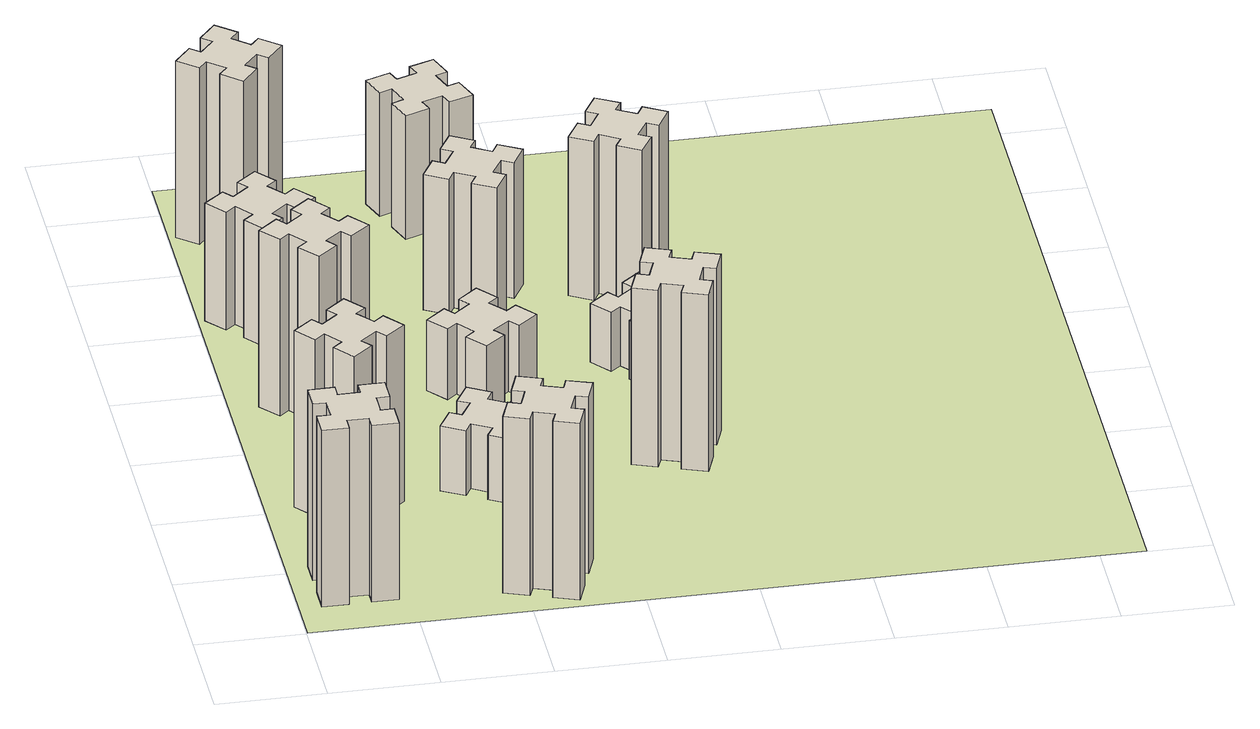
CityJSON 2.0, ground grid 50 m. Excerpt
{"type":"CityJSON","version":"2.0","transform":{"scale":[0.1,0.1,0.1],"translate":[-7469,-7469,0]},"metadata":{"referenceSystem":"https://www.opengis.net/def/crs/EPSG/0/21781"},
"CityObjects":{
"building1":{"type":"Building","attributes":{"class":"1000","function":"1000","usage":"1000","yearOfConstruction":2016,"roofType":"1000","measuredHeight":90,"storeysAboveGround":30,"storeysBelowGround":0},"geometry":[{"type":"Solid","lod":"1","boundaries":[[[[0,1,2,3,4,5,6,7,8,9,10,11,12,13,14,15,16,17,18,19]],[[17,16,20,21]],[[16,15,22,20]],[[15,14,23,22]],[[14,13,24,23]],[[13,12,25,24]],[[12,11,26,25]],[[11,10,27,26]],[[10,9,28,27]],[[9,8,29,28]],[[8,7,30,29]],[[7,6,31,30]],[[6,5,32,31]],[[5,4,33,32]],[[4,3,34,33]],[[3,2,35,34]],[[2,1,36,35]],[[1,0,37,36]],[[0,19,38,37]],[[19,18,39,38]],[[18,17,21,39]],[[24,25,26,27,28,29,30,31,32,33,34,35,36,37,38,39,21,20,22,23]]]]}]},
"building2":{"type":"Building","attributes":{"class":"1000","function":"1000","usage":"1000","yearOfConstruction":2016,"roofType":"1000","measuredHeight":90,"storeysAboveGround":30,"storeysBelowGround":0},"geometry":[{"type":"Solid","lod":"1","boundaries":[[[[40,41,42,43,44,45,46,47,48,49,50,51,52,53,54,55,56,57,58,59]],[[57,56,60,61]],[[56,55,62,60]],[[55,54,63,62]],[[54,53,64,63]],[[53,52,65,64]],[[52,51,66,65]],[[51,50,67,66]],[[50,49,68,67]],[[49,48,69,68]],[[48,47,70,69]],[[47,46,71,70]],[[46,45,72,71]],[[45,44,73,72]],[[44,43,74,73]],[[43,42,75,74]],[[42,41,76,75]],[[41,40,77,76]],[[40,59,78,77]],[[59,58,79,78]],[[58,57,61,79]],[[64,65,66,67,68,69,70,71,72,73,74,75,76,77,78,79,61,60,62,63]]]]}]},
"building3":{"type":"Building","attributes":{"class":"1000","function":"1000","usage":"1000","yearOfConstruction":2016,"roofType":"1000","measuredHeight":90,"storeysAboveGround":30,"storeysBelowGround":0},"geometry":[{"type":"Solid","lod":"1","boundaries":[[[[80,81,82,83,84,85,86,87,88,89,90,91,92,93,94,95,96,97,98,99]],[[97,96,100,101]],[[96,95,102,100]],[[95,94,103,102]],[[94,93,104,103]],[[93,92,105,104]],[[92,91,106,105]],[[91,90,107,106]],[[90,89,108,107]],[[89,88,109,108]],[[88,87,110,109]],[[87,86,111,110]],[[86,85,112,111]],[[85,84,113,112]],[[84,83,114,113]],[[83,82,115,114]],[[82,81,116,115]],[[81,80,117,116]],[[80,99,118,117]],[[99,98,119,118]],[[98,97,101,119]],[[104,105,106,107,108,109,110,111,112,113,114,115,116,117,118,119,101,100,102,103]]]]}]},
"building4":{"type":"Building","attributes":{"class":"1000","function":"1000","usage":"1000","yearOfConstruction":2016,"roofType":"1000","measuredHeight":60,"storeysAboveGround":30,"storeysBelowGround":0},"geometry":[{"type":"Solid","lod":"1","boundaries":[[[[120,121,122,123,124,125,126,127,128,129,130,131,132,133,134,135,136,137,138,139]],[[137,136,140,141]],[[136,135,142,140]],[[135,134,143,142]],[[134,133,144,143]],[[133,132,145,144]],[[132,131,146,145]],[[131,130,147,146]],[[130,129,148,147]],[[129,128,149,148]],[[128,127,150,149]],[[127,126,151,150]],[[126,125,152,151]],[[125,124,153,152]],[[124,123,154,153]],[[123,122,155,154]],[[122,121,156,155]],[[121,120,157,156]],[[120,139,158,157]],[[139,138,159,158]],[[138,137,141,159]],[[144,145,146,147,148,149,150,151,152,153,154,155,156,157,158,159,141,140,142,143]]]]}]},
"building5":{"type":"Building","attributes":{"class":"1000","function":"1000","usage":"1000","yearOfConstruction":2016,"roofType":"1000","measuredHeight":90,"storeysAboveGround":30,"storeysBelowGround":0},"geometry":[{"type":"Solid","lod":"1","boundaries":[[[[160,161,162,163,164,165,166,167,168,169,170,171,172,173,174,175,176,177,178,179]],[[177,176,180,181]],[[176,175,182,180]],[[175,174,183,182]],[[174,173,184,183]],[[173,172,185,184]],[[172,171,186,185]],[[171,170,187,186]],[[170,169,188,187]],[[169,168,189,188]],[[168,167,190,189]],[[167,166,191,190]],[[166,165,192,191]],[[165,164,193,192]],[[164,163,194,193]],[[163,162,195,194]],[[162,161,196,195]],[[161,160,197,196]],[[160,179,198,197]],[[179,178,199,198]],[[178,177,181,199]],[[184,185,186,187,188,189,190,191,192,193,194,195,196,197,198,199,181,180,182,183]]]]}]},
"building6":{"type":"Building","attributes":{"class":"1000","function":"1000","usage":"1000","yearOfConstruction":2016,"roofType":"1000","measuredHeight":90,"storeysAboveGround":30,"storeysBelowGround":0},"geometry":[{"type":"Solid","lod":"1","boundaries":[[[[200,201,202,203,204,205,206,207,208,209,210,211,212,213,214,215,216,217,218,219]],[[217,216,220,221]],[[216,215,222,220]],[[215,214,223,222]],[[214,213,224,223]],[[213,212,225,224]],[[212,211,226,225]],[[211,210,227,226]],[[210,209,228,227]],[[209,208,229,228]],[[208,207,230,229]],[[207,206,231,230]],[[206,205,232,231]],[[205,204,233,232]],[[204,203,234,233]],[[203,202,235,234]],[[202,201,236,235]],[[201,200,237,236]],[[200,219,238,237]],[[219,218,239,238]],[[218,217,221,239]],[[224,225,226,227,228,229,230,231,232,233,234,235,236,237,238,239,221,220,222,223]]]]}]},
"building7":{"type":"Building","attributes":{"class":"1000","function":"1000","usage":"1000","yearOfConstruction":2016,"roofType":"1000","measuredHeight":33,"storeysAboveGround":30,"storeysBelowGround":0},"geometry":[{"type":"Solid","lod":"1","boundaries":[[[[240,241,242,243,244,245,246,247,248,249,250,251,252,253,254,255,256,257,258,259]],[[257,256,260,261]],[[256,255,262,260]],[[255,254,263,262]],[[254,253,264,263]],[[253,252,265,264]],[[252,251,266,265]],[[251,250,267,266]],[[250,249,268,267]],[[249,248,269,268]],[[248,247,270,269]],[[247,246,271,270]],[[246,245,272,271]],[[245,244,273,272]],[[244,243,274,273]],[[243,242,275,274]],[[242,241,276,275]],[[241,240,277,276]],[[240,259,278,277]],[[259,258,279,278]],[[258,257,261,279]],[[264,265,266,267,268,269,270,271,272,273,274,275,276,277,278,279,261,260,262,263]]]]}]},
"building8":{"type":"Building","attributes":{"class":"1000","function":"1000","usage":"1000","yearOfConstruction":2016,"roofType":"1000","measuredHeight":36,"storeysAboveGround":30,"storeysBelowGround":0},"geometry":[{"type":"Solid","lod":"1","boundaries":[[[[280,281,282,283,284,285,286,287,288,289,290,291,292,293,294,295,296,297,298,299]],[[297,296,300,301]],[[296,295,302,300]],[[295,294,303,302]],[[294,293,304,303]],[[293,292,305,304]],[[292,291,306,305]],[[291,290,307,306]],[[290,289,308,307]],[[289,288,309,308]],[[288,287,310,309]],[[287,286,311,310]],[[286,285,312,311]],[[285,284,313,312]],[[284,283,314,313]],[[283,282,315,314]],[[282,281,316,315]],[[281,280,317,316]],[[280,299,318,317]],[[299,298,319,318]],[[298,297,301,319]],[[304,305,306,307,308,309,310,311,312,313,314,315,316,317,318,319,301,300,302,303]]]]}]},
"building9":{"type":"Building","attributes":{"class":"1000","function":"1000","usage":"1000","yearOfConstruction":2016,"roofType":"1000","measuredHeight":69,"storeysAboveGround":30,"storeysBelowGround":0},"geometry":[{"type":"Solid","lod":"1","boundaries":[[[[320,321,322,323,324,325,326,327,328,329,330,331,332,333,334,335,336,337,338,339]],[[337,336,340,341]],[[336,335,342,340]],[[335,334,343,342]],[[334,333,344,343]],[[333,332,345,344]],[[332,331,346,345]],[[331,330,347,346]],[[330,329,348,347]],[[329,328,349,348]],[[328,327,350,349]],[[327,326,351,350]],[[326,325,352,351]],[[325,324,353,352]],[[324,323,354,353]],[[323,322,355,354]],[[322,321,356,355]],[[321,320,357,356]],[[320,339,358,357]],[[339,338,359,358]],[[338,337,341,359]],[[344,345,346,347,348,349,350,351,352,353,354,355,356,357,358,359,341,340,342,343]]]]}]},
"building10":{"type":"Building","attributes":{"class":"1000","function":"1000","usage":"1000","yearOfConstruction":2016,"roofType":"1000","measuredHeight":63,"storeysAboveGround":30,"storeysBelowGround":0},"geometry":[{"type":"Solid","lod":"1","boundaries":[[[[360,361,362,363,364,365,366,367,368,369,370,371,372,373,374,375,376,377,378,379]],[[377,376,380,381]],[[376,375,382,380]],[[375,374,383,382]],[[374,373,384,383]],[[373,372,385,384]],[[372,371,386,385]],[[371,370,387,386]],[[370,369,388,387]],[[369,368,389,388]],[[368,367,390,389]],[[367,366,391,390]],[[366,365,392,391]],[[365,364,393,392]],[[364,363,394,393]],[[363,362,395,394]],[[362,361,396,395]],[[361,360,397,396]],[[360,379,398,397]],[[379,378,399,398]],[[378,377,381,399]],[[384,385,386,387,388,389,390,391,392,393,394,395,396,397,398,399,381,380,382,383]]]]}]},
"building11":{"type":"Building","attributes":{"class":"1000","function":"1000","usage":"1000","yearOfConstruction":2016,"roofType":"1000","measuredHeight":90,"storeysAboveGround":30,"storeysBelowGround":0},"geometry":[{"type":"Solid","lod":"1","boundaries":[[[[400,401,402,403,404,405,406,407,408,409,410,411,412,413,414,415,416,417,418,419]],[[417,416,420,421]],[[416,415,422,420]],[[415,414,423,422]],[[414,413,424,423]],[[413,412,425,424]],[[412,411,426,425]],[[411,410,427,426]],[[410,409,428,427]],[[409,408,429,428]],[[408,407,430,429]],[[407,406,431,430]],[[406,405,432,431]],[[405,404,433,432]],[[404,403,434,433]],[[403,402,435,434]],[[402,401,436,435]],[[401,400,437,436]],[[400,419,438,437]],[[419,418,439,438]],[[418,417,421,439]],[[424,425,426,427,428,429,430,431,432,433,434,435,436,437,438,439,421,420,422,423]]]]}]},
"building12":{"type":"Building","attributes":{"class":"1000","function":"1000","usage":"1000","yearOfConstruction":2016,"roofType":"1000","measuredHeight":30,"storeysAboveGround":30,"storeysBelowGround":0},"geometry":[{"type":"Solid","lod":"1","boundaries":[[[[440,441,442,443,444,445,446,447,448,449,450,451,452,453,454,455,456,457,458,459]],[[457,456,460,461]],[[456,455,462,460]],[[455,454,463,462]],[[454,453,464,463]],[[453,452,465,464]],[[452,451,466,465]],[[451,450,467,466]],[[450,449,468,467]],[[449,448,469,468]],[[448,447,470,469]],[[447,446,471,470]],[[446,445,472,471]],[[445,444,473,472]],[[444,443,474,473]],[[443,442,475,474]],[[442,441,476,475]],[[441,440,477,476]],[[440,459,478,477]],[[459,458,479,478]],[[458,457,461,479]],[[464,465,466,467,468,469,470,471,472,473,474,475,476,477,478,479,461,460,462,463]]]]}]},
"building13":{"type":"Building","attributes":{"class":"1000","function":"1000","usage":"1000","yearOfConstruction":2016,"roofType":"1000","measuredHeight":81,"storeysAboveGround":30,"storeysBelowGround":0},"geometry":[{"type":"Solid","lod":"1","boundaries":[[[[480,481,482,483,484,485,486,487,488,489,490,491,492,493,494,495,496,497,498,499]],[[497,496,500,501]],[[496,495,502,500]],[[495,494,503,502]],[[494,493,504,503]],[[493,492,505,504]],[[492,491,506,505]],[[491,490,507,506]],[[490,489,508,507]],[[489,488,509,508]],[[488,487,510,509]],[[487,486,511,510]],[[486,485,512,511]],[[485,484,513,512]],[[484,483,514,513]],[[483,482,515,514]],[[482,481,516,515]],[[481,480,517,516]],[[480,499,518,517]],[[499,498,519,518]],[[498,497,501,519]],[[504,505,506,507,508,509,510,511,512,513,514,515,516,517,518,519,501,500,502,503]]]]}]},
"landuse1":{"type":"LandUse","attributes":{"name":"plot1","function":"1010"},"geometry":[{"type":"MultiSurface","lod":"1","boundaries":[[[520,521,522,523]]]}]}
},
"vertices":[
[165,425,0],[165,325,0],[105,325,0],[105,205,0],[225,205,0],[225,265,0],[325,265,0],[325,205,0],[445,205,0],[445,325,0],[385,325,0],[385,425,0],[445,425,0],[445,545,0],[325,545,0],[325,485,0],[225,485,0],[225,545,0],[105,545,0],[105,425,0],[225,485,900],[225,545,900],[325,485,900],[325,545,900],[445,545,900],[445,425,900],[385,425,900],[385,325,900],[445,325,900],[445,205,900],[325,205,900],[325,265,900],[225,265,900],[225,205,900],[105,205,900],[105,325,900],[165,325,900],[165,425,900],[105,425,900],[105,545,900],
[492,1048,0],[427,1124,0],[473,1163,0],[396,1255,0],[304,1178,0],[343,1132,0],[266,1067,0],[228,1113,0],[136,1036,0],[213,944,0],[259,983,0],[323,906,0],[277,868,0],[354,776,0],[446,853,0],[408,899,0],[484,963,0],[523,917,0],[615,994,0],[538,1086,0],[484,963,900],[523,917,900],[408,899,900],[446,853,900],[354,776,900],[277,868,900],[323,906,900],[259,983,900],[213,944,900],[136,1036,900],[228,1113,900],[266,1067,900],[343,1132,900],[304,1178,900],[396,1255,900],[473,1163,900],[427,1124,900],[492,1048,900],[538,1086,900],[615,994,900],
[492,1888,0],[427,1964,0],[473,2003,0],[396,2095,0],[304,2018,0],[343,1972,0],[266,1907,0],[228,1953,0],[136,1876,0],[213,1784,0],[259,1823,0],[323,1746,0],[277,1708,0],[354,1616,0],[446,1693,0],[408,1739,0],[484,1803,0],[523,1757,0],[615,1834,0],[538,1926,0],[484,1803,900],[523,1757,900],[408,1739,900],[446,1693,900],[354,1616,900],[277,1708,900],[323,1746,900],[259,1823,900],[213,1784,900],[136,1876,900],[228,1953,900],[266,1907,900],[343,1972,900],[304,2018,900],[396,2095,900],[473,2003,900],[427,1964,900],[492,1888,900],[538,1926,900],[615,1834,900],
[243,2712,0],[166,2647,0],[128,2693,0],[36,2616,0],[113,2524,0],[159,2563,0],[223,2486,0],[177,2448,0],[254,2356,0],[346,2433,0],[308,2479,0],[384,2543,0],[423,2497,0],[515,2574,0],[438,2666,0],[392,2628,0],[327,2704,0],[373,2743,0],[296,2835,0],[204,2758,0],[327,2704,600],[373,2743,600],[392,2628,600],[438,2666,600],[515,2574,600],[423,2497,600],[384,2543,600],[308,2479,600],[346,2433,600],[254,2356,600],[177,2448,600],[223,2486,600],[159,2563,600],[113,2524,600],[36,2616,600],[128,2693,600],[166,2647,600],[243,2712,600],[204,2758,600],[296,2835,600],
[1029,360,0],[995,266,0],[939,287,0],[897,174,0],[1010,133,0],[1031,189,0],[1125,155,0],[1104,99,0],[1217,57,0],[1258,170,0],[1202,191,0],[1236,285,0],[1292,264,0],[1333,377,0],[1220,418,0],[1200,362,0],[1106,396,0],[1127,452,0],[1014,493,0],[973,380,0],[1106,396,900],[1127,452,900],[1200,362,900],[1220,418,900],[1333,377,900],[1292,264,900],[1236,285,900],[1202,191,900],[1258,170,900],[1217,57,900],[1104,99,900],[1125,155,900],[1031,189,900],[1010,133,900],[897,174,900],[939,287,900],[995,266,900],[1029,360,900],[973,380,900],[1014,493,900],
[384,3387,0],[308,3452,0],[346,3498,0],[254,3575,0],[177,3483,0],[223,3444,0],[159,3368,0],[113,3406,0],[36,3314,0],[128,3237,0],[166,3283,0],[243,3219,0],[204,3173,0],[296,3096,0],[373,3188,0],[327,3226,0],[392,3303,0],[438,3264,0],[515,3356,0],[423,3433,0],[392,3303,900],[438,3264,900],[327,3226,900],[373,3188,900],[296,3096,900],[204,3173,900],[243,3219,900],[166,3283,900],[128,3237,900],[36,3314,900],[113,3406,900],[159,3368,900],[223,3444,900],[177,3483,900],[254,3575,900],[346,3498,900],[308,3452,900],[384,3387,900],[423,3433,900],[515,3356,900],
[1086,1017,0],[1136,1104,0],[1188,1074,0],[1248,1178,0],[1144,1238,0],[1114,1186,0],[1027,1236,0],[1057,1288,0],[953,1348,0],[893,1244,0],[945,1214,0],[895,1127,0],[843,1157,0],[783,1053,0],[887,993,0],[917,1045,0],[1004,995,0],[974,943,0],[1078,883,0],[1138,987,0],[1004,995,330],[974,943,330],[917,1045,330],[887,993,330],[783,1053,330],[843,1157,330],[895,1127,330],[945,1214,330],[893,1244,330],[953,1348,330],[1057,1288,330],[1027,1236,330],[1114,1186,330],[1144,1238,330],[1248,1178,330],[1188,1074,330],[1136,1104,330],[1086,1017,330],[1138,987,330],[1078,883,330],
[1083,1972,0],[1006,1907,0],[968,1953,0],[876,1876,0],[953,1784,0],[999,1823,0],[1063,1746,0],[1017,1708,0],[1094,1616,0],[1186,1693,0],[1148,1739,0],[1224,1803,0],[1263,1757,0],[1355,1834,0],[1278,1926,0],[1232,1888,0],[1167,1964,0],[1213,2003,0],[1136,2095,0],[1044,2018,0],[1167,1964,360],[1213,2003,360],[1232,1888,360],[1278,1926,360],[1355,1834,360],[1263,1757,360],[1224,1803,360],[1148,1739,360],[1186,1693,360],[1094,1616,360],[1017,1708,360],[1063,1746,360],[999,1823,360],[953,1784,360],[876,1876,360],[968,1953,360],[1006,1907,360],[1083,1972,360],[1044,2018,360],[1136,2095,360],
[1314,2666,0],[1227,2716,0],[1257,2768,0],[1153,2828,0],[1093,2724,0],[1145,2694,0],[1095,2607,0],[1043,2637,0],[983,2533,0],[1087,2473,0],[1117,2525,0],[1204,2475,0],[1174,2423,0],[1278,2363,0],[1338,2467,0],[1286,2497,0],[1336,2584,0],[1388,2554,0],[1448,2658,0],[1344,2718,0],[1336,2584,690],[1388,2554,690],[1286,2497,690],[1338,2467,690],[1278,2363,690],[1174,2423,690],[1204,2475,690],[1117,2525,690],[1087,2473,690],[983,2533,690],[1043,2637,690],[1095,2607,690],[1145,2694,690],[1093,2724,690],[1153,2828,690],[1257,2768,690],[1227,2716,690],[1314,2666,690],[1344,2718,690],[1448,2658,690],
[1125,3456,0],[1031,3422,0],[1010,3478,0],[897,3437,0],[939,3324,0],[995,3345,0],[1029,3251,0],[973,3230,0],[1014,3117,0],[1127,3159,0],[1106,3215,0],[1200,3249,0],[1220,3193,0],[1333,3234,0],[1292,3347,0],[1236,3326,0],[1202,3420,0],[1258,3440,0],[1217,3553,0],[1104,3512,0],[1202,3420,630],[1258,3440,630],[1236,3326,630],[1292,3347,630],[1333,3234,630],[1220,3193,630],[1200,3249,630],[1106,3215,630],[1127,3159,630],[1014,3117,630],[973,3230,630],[1029,3251,630],[995,3345,630],[939,3324,630],[897,3437,630],[1010,3478,630],[1031,3422,630],[1125,3456,630],[1104,3512,630],[1217,3553,630],
[1769,1300,0],[1735,1206,0],[1679,1227,0],[1637,1114,0],[1750,1073,0],[1771,1129,0],[1865,1095,0],[1844,1039,0],[1957,997,0],[1998,1110,0],[1942,1131,0],[1976,1225,0],[2032,1204,0],[2073,1317,0],[1960,1358,0],[1940,1302,0],[1846,1336,0],[1867,1392,0],[1754,1433,0],[1713,1320,0],[1846,1336,900],[1867,1392,900],[1940,1302,900],[1960,1358,900],[2073,1317,900],[2032,1204,900],[1976,1225,900],[1942,1131,900],[1998,1110,900],[1957,997,900],[1844,1039,900],[1865,1095,900],[1771,1129,900],[1750,1073,900],[1637,1114,900],[1679,1227,900],[1735,1206,900],[1769,1300,900],[1713,1320,900],[1754,1433,900],
[1972,1988,0],[1907,2064,0],[1953,2103,0],[1876,2195,0],[1784,2118,0],[1823,2072,0],[1746,2007,0],[1708,2053,0],[1616,1976,0],[1693,1884,0],[1739,1923,0],[1803,1846,0],[1757,1808,0],[1834,1716,0],[1926,1793,0],[1888,1839,0],[1964,1903,0],[2003,1857,0],[2095,1934,0],[2018,2026,0],[1964,1903,300],[2003,1857,300],[1888,1839,300],[1926,1793,300],[1834,1716,300],[1757,1808,300],[1803,1846,300],[1739,1923,300],[1693,1884,300],[1616,1976,300],[1708,2053,300],[1746,2007,300],[1823,2072,300],[1784,2118,300],[1876,2195,300],[1953,2103,300],[1907,2064,300],[1972,1988,300],[2018,2026,300],[2095,1934,300],
[1926,2497,0],[1976,2584,0],[2028,2554,0],[2088,2658,0],[1984,2718,0],[1954,2666,0],[1867,2716,0],[1897,2768,0],[1793,2828,0],[1733,2724,0],[1785,2694,0],[1735,2607,0],[1683,2637,0],[1623,2533,0],[1727,2473,0],[1757,2525,0],[1844,2475,0],[1814,2423,0],[1918,2363,0],[1978,2467,0],[1844,2475,810],[1814,2423,810],[1757,2525,810],[1727,2473,810],[1623,2533,810],[1683,2637,810],[1735,2607,810],[1785,2694,810],[1733,2724,810],[1793,2828,810],[1897,2768,810],[1867,2716,810],[1954,2666,810],[1984,2718,810],[2088,2658,810],[2028,2554,810],[1976,2584,810],[1926,2497,810],[1978,2467,810],[1918,2363,810],
[5,3705,0],[3705,3705,0],[3705,5,0],[5,5,0]
]}
